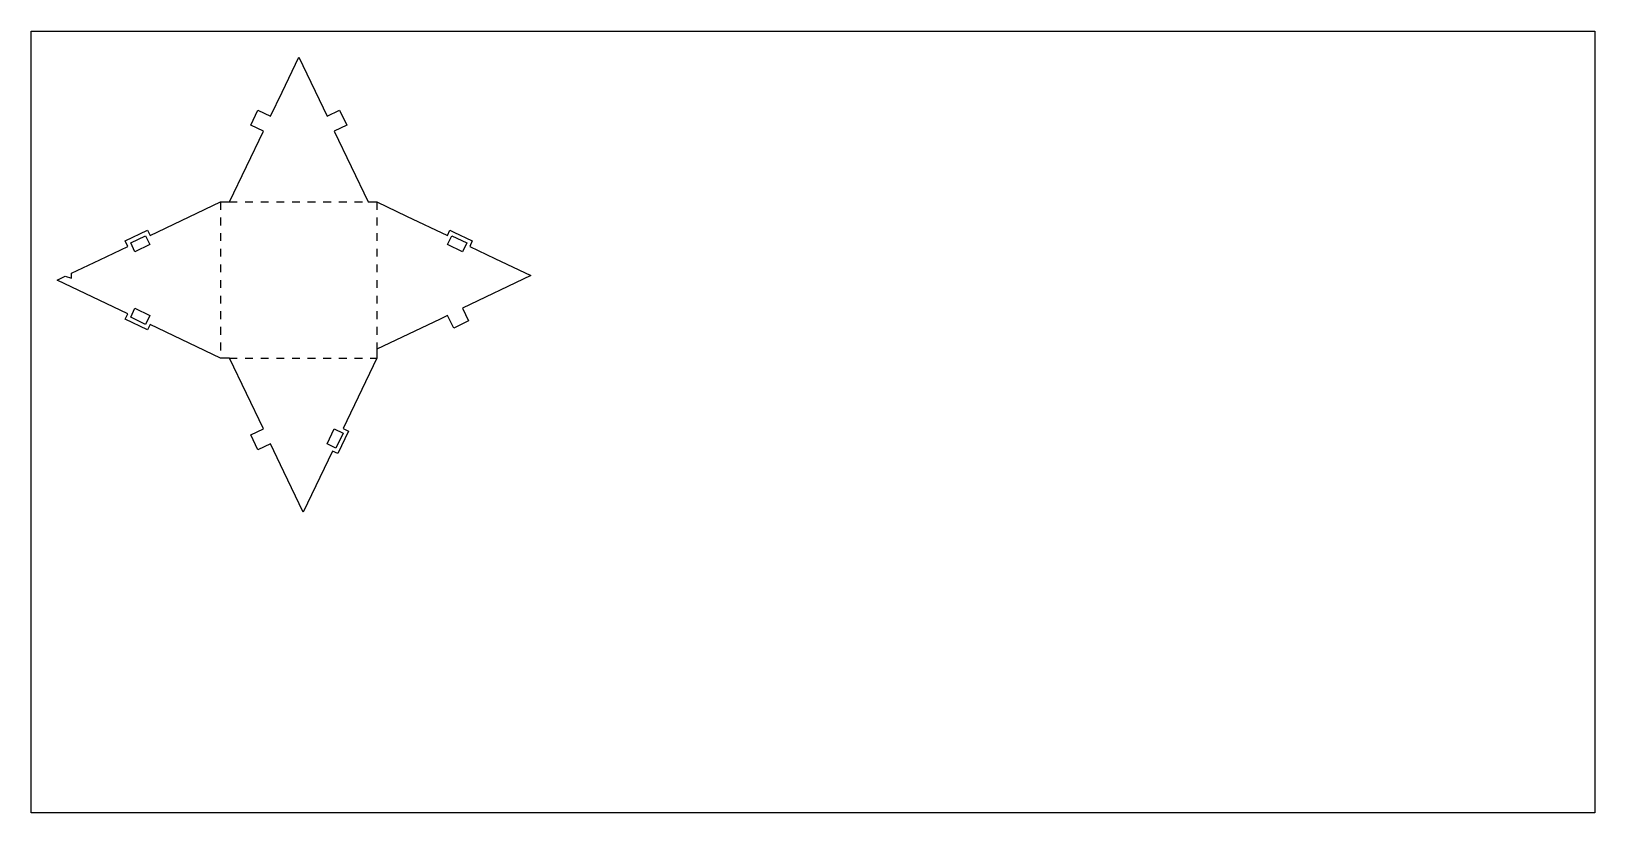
# Model space of a CAD drawing. Header units: metres. Extents: x 0 to 600, y 0 to 300.
import ezdxf

# ---------------------------------------------------------------- set-up
doc = ezdxf.new("R2010")
doc.units = ezdxf.units.M

msp = doc.modelspace()

# ---------------------------------------------------------------- linework, layer by layer
at = {"layer": '1'}
for p, q in [((96.253472, 276.642331), (102.64982, 290)), ((102.64982, 290), (113.498725, 267.343935)), ((91.800915, 267.343935), (96.253472, 276.642331)), ((84.209346, 263.93869), (86.951844, 269.665923)), ((86.951844, 269.665923), (91.800915, 267.343935)), ((113.498725, 267.343935), (118.347797, 269.665923)), ((118.347797, 269.665923), (121.090295, 263.93869)), ((76.067083, 234.486543), (89.058417, 261.616701)), ((89.058417, 261.616701), (84.209346, 263.93869)), ((121.090295, 263.93869), (116.241223, 261.616701)), ((116.241223, 261.616701), (129.232557, 234.486543)), ((45.620335, 221.543417), (72.64982, 234.486543)), ((72.64982, 234.486543), (76.067083, 234.486543)), ((129.232557, 234.486543), (132.64982, 234.486543)), ((132.64982, 234.486543), (143.948742, 229.076031)), ((143.948742, 229.076031), (159.679305, 221.543417)), ((36.038632, 219.498895), (44.629482, 223.612642)), ((44.629482, 223.612642), (45.620335, 221.543417)), ((159.679305, 221.543417), (160.670158, 223.612642)), ((160.670158, 223.612642), (162.101967, 222.927018)), ((162.101967, 222.927018), (169.261009, 219.498895)), ((26.264742, 212.27495), (37.029485, 217.42967)), ((37.029485, 217.42967), (36.038632, 219.498895)), ((38.156065, 218.752711), (43.883299, 221.495209)), ((39.792429, 215.335448), (38.156065, 218.752711)), ((45.519662, 218.077946), (39.792429, 215.335448)), ((43.883299, 221.495209), (45.519662, 218.077946)), ((159.779979, 218.077946), (161.416342, 221.495209)), ((165.507212, 215.335448), (159.779979, 218.077946)), ((161.416342, 221.495209), (167.143576, 218.752711)), ((167.143576, 218.752711), (165.507212, 215.335448)), ((169.261009, 219.498895), (168.270156, 217.42967)), ((168.270156, 217.42967), (177.899034, 212.818861)), ((15.499999, 207.12023), (26.264742, 212.27495)), ((177.899034, 212.818861), (191.731459, 206.195175)), ((10, 204.486543), (12.993426, 205.919952)), ((37.029485, 191.543417), (10, 204.486543)), ((12.993426, 205.919952), (15.499999, 205.27012)), ((15.499999, 205.27012), (15.499999, 207.12023)), ((191.731459, 206.195175), (165.507212, 193.637638)), ((38.156065, 190.220375), (39.792429, 193.637638)), ((39.792429, 193.637638), (45.519662, 190.89514)), ((165.507212, 193.637638), (167.8292, 188.788567)), ((36.038632, 189.474191), (37.029485, 191.543417)), ((44.629482, 185.360444), (36.038632, 189.474191)), ((43.883299, 187.477877), (38.156065, 190.220375)), ((45.519662, 190.89514), (43.883299, 187.477877)), ((45.620335, 187.42967), (44.629482, 185.360444)), ((72.64982, 174.486543), (45.620335, 187.42967)), ((156.897828, 189.515016), (132.64982, 177.903806)), ((159.779979, 190.89514), (156.897828, 189.515016)), ((161.350107, 187.616198), (159.779979, 190.89514)), ((162.101967, 186.046069), (161.350107, 187.616198)), ((167.8292, 188.788567), (162.101967, 186.046069)), ((76.067083, 174.486543), (72.64982, 174.486543)), ((89.058417, 147.356385), (76.067083, 174.486543)), ((132.64982, 174.486543), (119.706694, 147.457058)), ((132.64982, 177.903806), (132.64982, 174.486543)), ((84.209346, 145.034397), (89.058417, 147.356385)), ((86.951844, 139.307163), (84.209346, 145.034397)), ((113.498725, 141.629151), (116.241223, 147.356385)), ((116.241223, 147.356385), (119.658486, 145.720021)), ((119.658486, 145.720021), (116.915988, 139.992788)), ((121.775919, 146.466205), (117.662172, 137.875355)), ((119.706694, 147.457058), (121.775919, 146.466205)), ((91.800915, 141.629151), (86.951844, 139.307163)), ((96.954721, 130.866319), (91.800915, 141.629151)), ((115.592947, 138.866208), (104.358452, 115.404905)), ((116.915988, 139.992788), (113.498725, 141.629151)), ((117.662172, 137.875355), (115.592947, 138.866208)), ((104.358452, 115.404905), (96.954721, 130.866319))]:
    msp.add_line(p, q, dxfattribs=at)
at = {"layer": 'fold-line'}
for p, q in [((72.64982, 234.486543), (72.64982, 231.486543)), ((76.067083, 234.486543), (79.067083, 234.486543)), ((82.067083, 234.486543), (85.067083, 234.486543)), ((88.067083, 234.486543), (91.067083, 234.486543)), ((94.067083, 234.486543), (97.067083, 234.486543)), ((100.067083, 234.486543), (103.067083, 234.486543)), ((106.067083, 234.486543), (109.067083, 234.486543)), ((112.067083, 234.486543), (115.067083, 234.486543)), ((118.067083, 234.486543), (121.067083, 234.486543)), ((124.067083, 234.486543), (127.067083, 234.486543)), ((132.64982, 234.486543), (132.64982, 231.486543)), ((72.64982, 228.486543), (72.64982, 225.486543)), ((132.64982, 228.486543), (132.64982, 225.486543)), ((72.64982, 222.486543), (72.64982, 219.486543)), ((132.64982, 222.486543), (132.64982, 219.486543)), ((72.64982, 216.486543), (72.64982, 213.486543)), ((132.64982, 216.486543), (132.64982, 213.486543)), ((72.64982, 210.486543), (72.64982, 207.486543)), ((132.64982, 210.486543), (132.64982, 207.486543)), ((72.64982, 204.486543), (72.64982, 201.486543)), ((132.64982, 204.486543), (132.64982, 201.486543)), ((72.64982, 198.486543), (72.64982, 195.486543)), ((132.64982, 198.486543), (132.64982, 195.486543)), ((72.64982, 192.486543), (72.64982, 189.486543)), ((132.64982, 192.486543), (132.64982, 189.486543)), ((72.64982, 186.486543), (72.64982, 183.486543)), ((132.64982, 186.486543), (132.64982, 183.486543)), ((72.64982, 180.486543), (72.64982, 177.486543)), ((132.64982, 180.486543), (132.64982, 177.903806)), ((76.067083, 174.486543), (79.067083, 174.486543)), ((82.067083, 174.486543), (85.067083, 174.486543)), ((88.067083, 174.486543), (91.067083, 174.486543)), ((94.067083, 174.486543), (97.067083, 174.486543)), ((100.067083, 174.486543), (103.067083, 174.486543)), ((106.067083, 174.486543), (109.067083, 174.486543)), ((112.067083, 174.486543), (115.067083, 174.486543)), ((118.067083, 174.486543), (121.067083, 174.486543)), ((124.067083, 174.486543), (127.067083, 174.486543)), ((130.067083, 174.486543), (132.64982, 174.486543))]:
    msp.add_line(p, q, dxfattribs=at)
at = {"layer": 'sheet_boundary'}
for p, q in [((0, 300), (600, 300)), ((0, 0), (0, 300)), ((600, 300), (600, 0)), ((600, 0), (0, 0))]:
    msp.add_line(p, q, dxfattribs=at)

doc.saveas('drawing.dxf')
